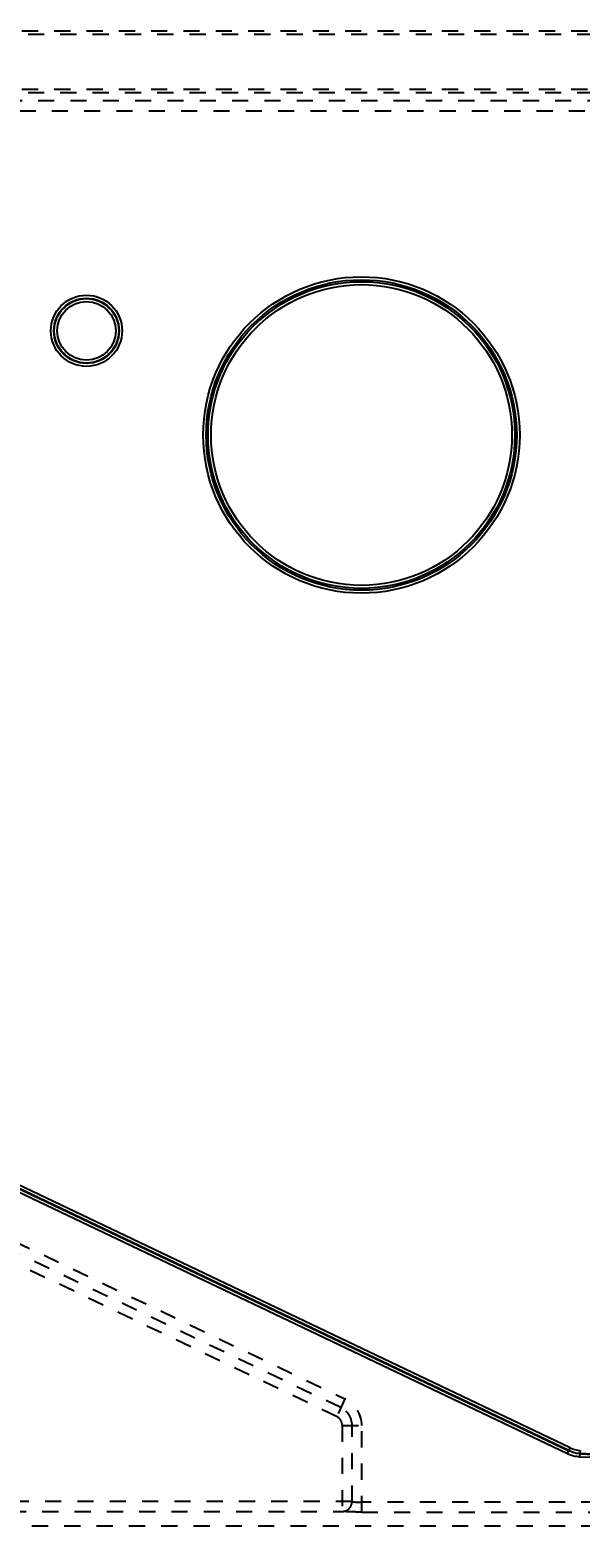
# Model space of a CAD drawing. Header units: millimetres. Extents: x -1265 to 1982, y -12197 to 1934.
# Drawn here: x -15.8 to 39.8, y 56.8 to 208.1 of the extents above; entities that cross this region are included whole.
import ezdxf

# ---------------------------------------------------------------- set-up
doc = ezdxf.new("R2010")
doc.units = ezdxf.units.MM
doc.header["$LTSCALE"] = 16.335
doc.header["$PDMODE"] = 3
doc.header["$PDSIZE"] = 0.3125
doc.linetypes.add('HIDDEN', pattern=[0.2, 0.1, -0.1])
doc.layers.get('0').update_dxf_attribs({"linetype": 'CONTINUOUS'})
doc.layers.get('Defpoints').update_dxf_attribs({"linetype": 'CONTINUOUS'})
doc.layers.add('DEFAULT_2', color=8, linetype='HIDDEN')
doc.styles.get("Standard").update_dxf_attribs({"font": 'txt', "width": 0.8})
doc.dimstyles.new('11', dxfattribs={"dimtxt": 8, "dimasz": 8, "dimexe": 0, "dimexo": 0, "dimgap": 0, "dimtad": 0, "dimdsep": 46, "dimtxsty": 'Standard', "dimcen": 0, "dimclrd": 4, "dimclre": 4, "dimclrt": 6, "dimazin": 0, "dimtp": 0.01, "dimtm": 0.01, "dimtfac": 1, "dimtofl": 0, "dimtmove": 0, "dimatfit": 3, "dimfxl": 0, "dimtolj": 1, "dimarcsym": 0})

# ---------------------------------------------------------------- blocks, each defined once
blk = doc.blocks.new('*D92')
at = {"color": 4, "lineweight": -2}
for p, q in [((-114.64, 106.79), (-114.64, 300.34)), ((-106.64, 300.34), (19.43, 300.34)), ((287.99, 300.34), (48.23, 300.34)), ((295.99, 106.1), (295.99, 300.34))]:
    blk.add_line(p, q, dxfattribs=at)
at = {"color": 4}
for points in [[(-106.64, 301.67), (-106.64, 299.01), (-114.64, 300.34)], [(287.99, 301.67), (287.99, 299.01), (295.99, 300.34)]]:
    blk.add_solid(points, dxfattribs=at)
at = {"layer": 'Defpoints', "color": 0}
for p in [(-114.64, 300.34), (-114.64, 106.79), (295.99, 106.1)]:
    blk.add_point(p, dxfattribs=at)
at = {"color": 6, "insert": (33.83, 300.34), "char_height": 8, "attachment_point": 5}
blk.add_mtext('\\A1;410.63', dxfattribs=at)

msp = doc.modelspace()

# ---------------------------------------------------------------- linework, layer by layer
at = {"color": 7, "linetype": 'Continuous'}
for p, q in [((-24.918, 94.344), (38.509, 64.091)), ((-24.794, 94.617), (38.635, 64.363)), ((38.652, 64.398), (-24.777, 94.652)), ((38.777, 64.67), (-24.653, 94.925)), ((38.509, 64.091), (38.777, 64.67)), ((39.752, 64.074), (39.735, 63.775)), ((39.752, 64.074), (39.763, 64.113)), ((39.78, 64.412), (39.763, 64.113))]:
    msp.add_line(p, q, dxfattribs=at)
for centre, radius in [((17.677, 167.12), 15.999), ((17.677, 167.12), 15.699), ((17.677, 167.12), 15.51), ((17.677, 167.12), 15.21), ((-10.123, 177.66), 3.599), ((-10.123, 177.66), 3.299), ((-10.123, 177.66), 3.26), ((-10.123, 177.66), 2.96)]:
    msp.add_circle(centre, radius, dxfattribs=at)
for centre, radius, start, end in [((43.398, 125.778), 62.111, 266.61856, 344.96947), ((43.398, 125.778), 61.811, 266.62229, 344.97388), ((43.398, 125.778), 61.772, 266.62229, 344.97388), ((39.939, 67.106), 2.698, 244.49987, 266.62614)]:
    msp.add_arc(centre, radius, start, end, dxfattribs=at)
for points in [[(38.509, 64.091), (38.89, 63.909), (39.314, 63.8), (39.735, 63.775)], [(39.752, 64.074), (39.37, 64.097), (38.984, 64.196), (38.638, 64.361)], [(38.648, 64.4), (38.994, 64.235), (39.38, 64.136), (39.763, 64.113)]]:
    msp.add_open_spline(points, degree=3, dxfattribs=at)
at = {"layer": 'DEFAULT_2', "color": 8, "linetype": 'HIDDEN'}
for p, q in [((128.729, 207.963), (-81.375, 207.963)), ((-81.375, 207.663), (128.729, 207.663)), ((128.729, 202.078), (-81.375, 202.078)), ((-81.375, 201.778), (128.729, 201.778)), ((120.572, 200.917), (-108.37, 200.917)), ((-108.37, 199.917), (121.572, 199.917)), ((-26.208, 89.768), (16.009, 69.632)), ((15.158, 67.847), (-27.059, 87.983)), ((15.583, 68.739), (-26.633, 88.876)), ((16.009, 69.632), (15.158, 67.847)), ((15.739, 66.926), (15.739, 58.234)), ((15.739, 66.926), (17.716, 66.926)), ((16.728, 59.233), (16.728, 66.926)), ((17.716, 58.174), (17.716, 66.926)), ((16.728, 59.233), (-110.34, 59.233)), ((116.677, 59.174), (17.716, 59.174)), ((-109.34, 58.234), (15.739, 58.234)), ((17.716, 58.174), (116.677, 58.174)), ((116.677, 56.754), (-110.08, 56.754))]:
    msp.add_line(p, q, dxfattribs=at)
for radius, start, end in [(2.997, 359.98956, 64.51044), (2.009, 359.99401, 64.50599)]:
    msp.add_arc((14.719, 66.926), radius, start, end, dxfattribs=at)
for points, knots in [([(15.739, 66.926), (15.739, 67.114), (15.623, 67.496), (15.328, 67.766), (15.158, 67.847)], [0, 0, 0, 0, 0.5000044, 1, 1, 1, 1]), ([(15.739, 58.234), (15.991, 58.235), (16.396, 58.405), (16.67, 58.848), (16.727, 59.108), (16.728, 59.233)], [0, 0, 0, 0, 0.4938082, 0.7543256, 1, 1, 1, 1]), ([(16.728, 59.233), (16.763, 59.217), (16.879, 59.207), (17.091, 59.186), (17.383, 59.177), (17.601, 59.174), (17.716, 59.174)], [0, 0, 0, 0, 0.1177418, 0.3425027, 0.6495633, 1, 1, 1, 1]), ([(17.716, 58.174), (17.484, 58.174), (17.05, 58.177), (16.466, 58.188), (16.067, 58.202), (15.843, 58.219), (15.767, 58.227), (15.739, 58.234)], [0, 0, 0, 0, 0.3514176, 0.6589574, 0.8844108, 0.9571345, 1, 1, 1, 1])]:
    msp.add_open_spline(points, degree=3, knots=knots, dxfattribs=at)

# ---------------------------------------------------------------- dimensions: what is measured, and where the dimension line sits
dim = msp.add_linear_dim(base=(-114.639, 300.339), p1=(295.993, 106.101), p2=(-114.639, 106.794), dimstyle='11')
dim.commit()
dim.dimension.update_dxf_attribs({"geometry": '*D92', "text_midpoint": (33.835, 300.339), "dimtype": 160})

doc.saveas('drawing.dxf')
